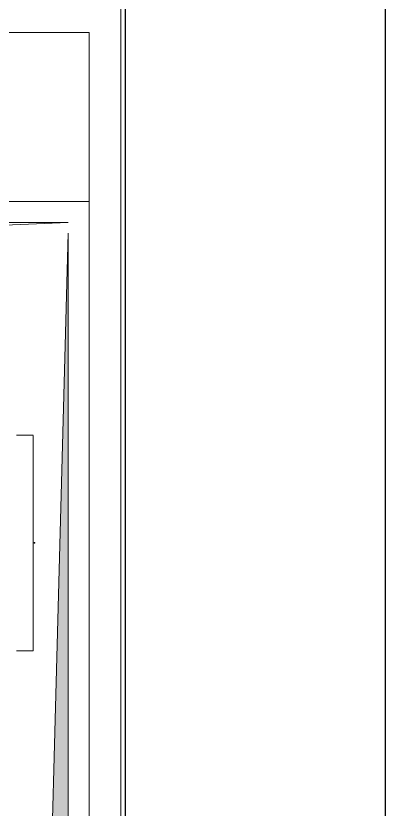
# Model space of a CAD drawing. Header units: metres. Extents: x -20317 to 2216, y -10281 to 3094.
# Drawn here: x -3733.2 to -3558.4, y -1463.8 to -1088 of the extents above; entities that cross this region are included whole.
import ezdxf

# ---------------------------------------------------------------- set-up
doc = ezdxf.new("R2010")
doc.units = ezdxf.units.M
doc.header["$MEASUREMENT"] = 0
doc.linetypes.add('AM_ISO08W050', pattern=[18, 12, -1.5, 3, -1.5])
doc.linetypes.add('Amconstr', pattern=[9999, 9999, 0])
doc.layers.get('0').update_dxf_attribs({"color": 30, "lineweight": 0})
doc.layers.add('6', color=242, linetype='Continuous')
doc.layers.add('AG-PLASTER', color=73, linetype='Continuous')
for name, color, linetype, lineweight in [('AG-Wall', 4, 'Continuous', 20), ('AM_CL', 1, 'Amconstr', 25), ('shaft', 3, 'Continuous', 20)]:
    doc.layers.add(name, color=color, linetype=linetype, lineweight=lineweight)
doc.layers.add('SSN_PBC-AM_7', color=5, linetype='AM_ISO08W050', lineweight=18, plot=False)

# ---------------------------------------------------------------- blocks, each defined once
blk = doc.blocks.new('$0$A$C742A37F2')
at = {"layer": '6'}
blk.add_line((58.85, -0.7747), (58.85, -19.8211), dxfattribs=at)
blk = doc.blocks.new('Lift mit KG 3.200')
at = {"layer": 'AM_CL'}
blk.add_point((68964.3, 60555.6), dxfattribs=at)
at = {"layer": 'SSN_PBC-AM_7'}
for p, q in [((68959.3, 61066.6), (68879.3, 61066.6)), ((68959.3, 60044.6), (68959.3, 61066.6)), ((68959.3, 60044.6), (68879.3, 60044.6))]:
    blk.add_line(p, q, dxfattribs=at)
blk = doc.blocks.new('A$C4EFB1426')
blk.add_blockref('Lift mit KG 3.200', (-65305.2, -59357.5))

msp = doc.modelspace()

# ---------------------------------------------------------------- hatches: boundary and pattern name
at = {"layer": 'shaft'}
h = msp.add_hatch(color=256, dxfattribs=at)
h.dxf.hatch_style = 1
h.paths.add_polyline_path([(-4053.44, -1730.88), (-3708.44, -1730.88), (-3708.44, -1190.89), (-3722.44, -1716.88)])

# ---------------------------------------------------------------- linework, layer by layer
at = {"layer": 'AG-PLASTER'}
msp.add_lwpolyline([(-3655.44, -745.88), (-3655.44, -762.88), (-3681.44, -762.88), (-3681.44, -1770.88), (-3655.44, -1770.88)], dxfattribs=at)
at = {"layer": 'AG-Wall'}
for p, q in [((-3683.44, -760.88), (-3683.44, -1772.88)), ((-4263.44, -1095.88), (-3698.44, -1095.88)), ((-3698.44, -2058.88), (-3698.44, -1095.88))]:
    msp.add_line(p, q, dxfattribs=at)
at = {"layer": 'shaft', "ltscale": 0.3}
msp.add_lwpolyline([(-3698.44, -1175.88), (-4063.44, -1175.88), (-4063.44, -1740.88), (-3698.44, -1740.88)], close=True, dxfattribs=at)
for points in [[(-3708.44, -1185.96), (-4053.44, -1185.88), (-4053.44, -1725.88), (-4039.44, -1199.88), (-3708.44, -1185.96)], [(-4053.44, -1730.88), (-3708.44, -1730.88), (-3708.44, -1190.89), (-3722.44, -1716.88), (-4053.44, -1730.88)]]:
    msp.add_lwpolyline(points, dxfattribs=at)

# ---------------------------------------------------------------- block references
at = {"xscale": 0.1, "yscale": 0.1, "zscale": 0.1}
msp.add_blockref('A$C4EFB1426', (-4090.35, -1457.51), dxfattribs=at)
at = {"layer": '6', "xscale": 100, "yscale": 100, "zscale": 100}
msp.add_blockref('$0$A$C742A37F2', (-9443.44, -483.57), dxfattribs=at)

doc.saveas('drawing.dxf')
